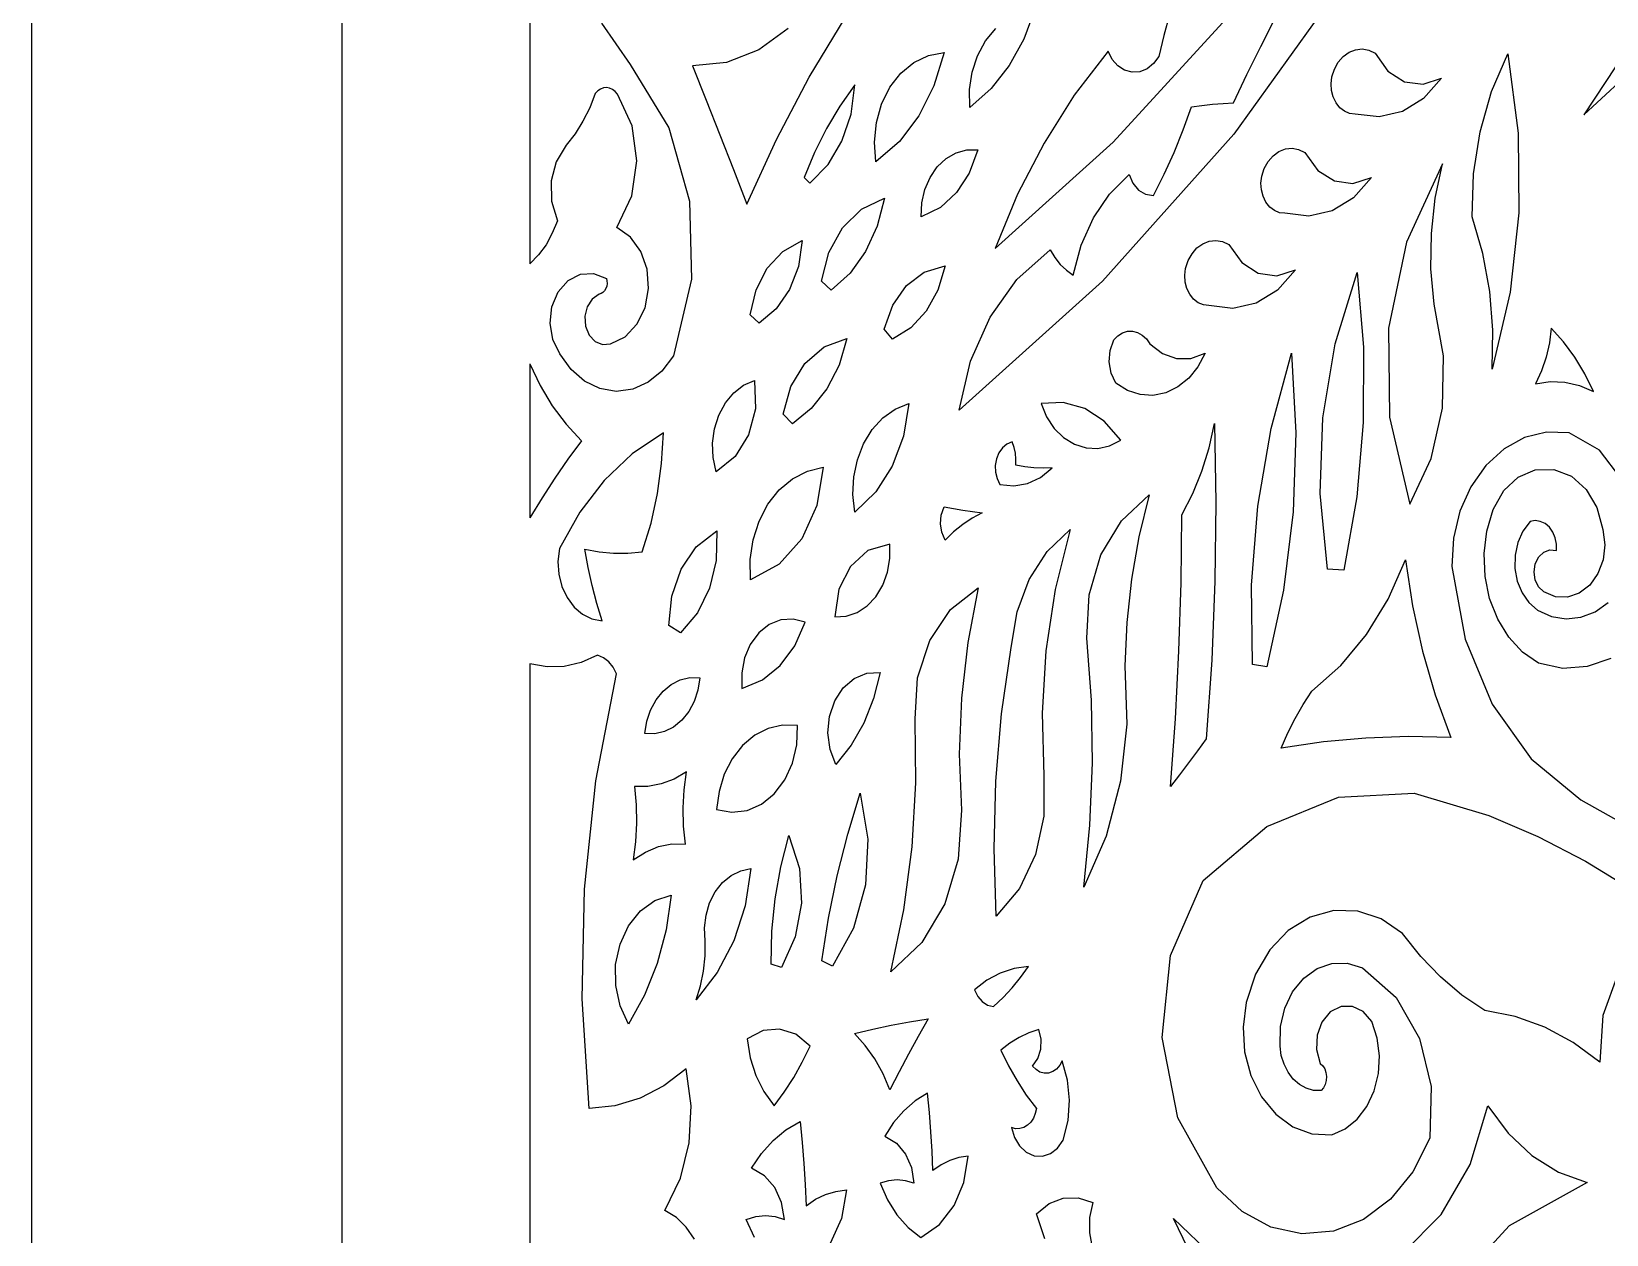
# Model space of a CAD drawing. Extents: x -250 to 250, y -180 to 180.
# Drawn here: x -250 to -188.8, y -0.1 to 46.7 of the extents above; entities that cross this region are included whole.
import ezdxf

# ---------------------------------------------------------------- set-up
doc = ezdxf.new("R2010")
doc.units = 0
doc.layers.get('0').update_dxf_attribs({"linetype": 'CONTINUOUS'})

msp = doc.modelspace()

# ---------------------------------------------------------------- linework, layer by layer
for p, q in [((-250.003, 180), (-250.003, -180)), ((-237.925, -159.246), (-237.925, 151.754)), ((-230.622, 52.321), (-230.622, 37.651)), ((-198.674, 49.058), (-203.258, 42.691)), ((-219.758, 44.906), (-218.365, 47.222)), ((-210.993, 47.546), (-211.416, 46.395)), ((-205.757, 47.34), (-205.979, 46.535)), ((-202.205, 46.103), (-201.654, 47.179)), ((-227.837, 47.009), (-226.725, 45.408)), ((-220.585, 46.801), (-221.723, 45.973)), ((-212.906, 46.32), (-212.511, 46.807)), ((-207.949, 42.383), (-203.697, 47.02)), ((-187.578, 46.574), (-189.641, 43.45)), ((-221.723, 45.973), (-222.978, 45.483)), ((-213.215, 45.743), (-212.906, 46.32)), ((-211.416, 46.395), (-211.987, 45.361)), ((-205.979, 46.535), (-206.173, 45.717)), ((-202.741, 45.015), (-202.205, 46.103)), ((-198.773, 45.881), (-198.522, 45.98)), ((-198.522, 45.98), (-198.263, 46.007)), ((-198.263, 46.007), (-198.005, 45.963)), ((-198.005, 45.963), (-197.758, 45.849)), ((-189.641, 43.45), (-186.431, 46.418)), ((-226.725, 45.408), (-225.217, 42.946)), ((-222.978, 45.483), (-224.305, 45.356)), ((-224.305, 45.356), (-223.766, 44.017)), ((-216.201, 45.068), (-215.694, 45.486)), ((-215.694, 45.486), (-215.127, 45.758)), ((-215.127, 45.758), (-214.521, 45.872)), ((-214.521, 45.872), (-214.911, 44.57)), ((-213.423, 45.106), (-213.215, 45.743)), ((-211.987, 45.361), (-212.692, 44.467)), ((-208.142, 45.923), (-209.456, 44.21)), ((-207.98, 45.605), (-208.142, 45.923)), ((-207.761, 45.355), (-207.98, 45.605)), ((-207.498, 45.185), (-207.761, 45.355)), ((-206.375, 45.437), (-206.623, 45.236)), ((-206.173, 45.717), (-206.375, 45.437)), ((-199.341, 45.227), (-199.192, 45.495)), ((-199.192, 45.495), (-199, 45.716)), ((-199, 45.716), (-198.773, 45.881)), ((-197.758, 45.849), (-197.26, 45.15)), ((-193.229, 44.35), (-192.594, 45.82)), ((-192.594, 45.82), (-192.201, 42.736)), ((-221.035, 42.488), (-219.758, 44.906)), ((-216.628, 44.517), (-216.201, 45.068)), ((-213.525, 44.429), (-213.423, 45.106)), ((-207.205, 45.104), (-207.498, 45.185)), ((-206.905, 45.122), (-207.205, 45.104)), ((-206.623, 45.236), (-206.905, 45.122)), ((-203.26, 43.914), (-202.741, 45.015)), ((-199.472, 44.657), (-199.44, 44.922)), ((-199.44, 44.922), (-199.341, 45.227)), ((-197.26, 45.15), (-196.616, 44.736)), ((-196.616, 44.736), (-195.896, 44.633)), ((-195.896, 44.633), (-195.174, 44.869)), ((-195.174, 44.869), (-195.871, 44.081)), ((-228.079, 44.274), (-228.298, 43.719)), ((-227.987, 44.376), (-228.079, 44.274)), ((-227.881, 44.45), (-227.987, 44.376)), ((-227.765, 44.494), (-227.881, 44.45)), ((-227.643, 44.507), (-227.765, 44.494)), ((-227.522, 44.487), (-227.643, 44.507)), ((-227.408, 44.436), (-227.522, 44.487)), ((-227.305, 44.356), (-227.408, 44.436)), ((-227.217, 44.249), (-227.305, 44.356)), ((-226.648, 43.017), (-227.217, 44.249)), ((-217.988, 44.609), (-218.567, 43.787)), ((-218.134, 43.468), (-217.988, 44.609)), ((-216.951, 43.862), (-216.628, 44.517)), ((-214.911, 44.57), (-215.496, 43.405)), ((-213.516, 43.734), (-213.525, 44.429)), ((-212.692, 44.467), (-213.516, 43.734)), ((-209.456, 44.21), (-210.631, 42.351)), ((-199.455, 44.393), (-199.472, 44.657)), ((-199.39, 44.142), (-199.455, 44.393)), ((-199.279, 43.914), (-199.39, 44.142)), ((-193.678, 42.785), (-193.229, 44.35)), ((-228.298, 43.719), (-228.56, 43.196)), ((-223.766, 44.017), (-223.234, 42.673)), ((-218.567, 43.787), (-219.091, 42.911)), ((-217.152, 43.143), (-216.951, 43.862)), ((-205.216, 42.861), (-204.901, 43.76)), ((-204.901, 43.76), (-204.492, 43.812)), ((-204.492, 43.812), (-204.082, 43.855)), ((-204.082, 43.855), (-203.671, 43.889)), ((-203.671, 43.889), (-203.26, 43.914)), ((-199.128, 43.724), (-199.279, 43.914)), ((-198.949, 43.585), (-199.128, 43.724)), ((-198.75, 43.502), (-198.949, 43.585)), ((-198.538, 43.479), (-198.75, 43.502)), ((-196.698, 43.572), (-197.604, 43.364)), ((-195.871, 44.081), (-196.698, 43.572)), ((-228.56, 43.196), (-228.864, 42.71)), ((-226.462, 41.655), (-226.648, 43.017)), ((-225.217, 42.946), (-224.412, 40.085)), ((-219.091, 42.911), (-219.557, 41.985)), ((-218.489, 42.424), (-218.134, 43.468)), ((-217.226, 42.388), (-217.152, 43.143)), ((-215.496, 43.405), (-216.255, 42.41)), ((-197.604, 43.364), (-198.538, 43.479)), ((-229.207, 42.265), (-229.605, 41.625)), ((-228.864, 42.71), (-229.207, 42.265)), ((-223.234, 42.673), (-222.709, 41.325)), ((-222.192, 39.972), (-221.035, 42.488)), ((-219.03, 41.518), (-218.489, 42.424)), ((-217.167, 41.621), (-217.226, 42.388)), ((-216.255, 42.41), (-217.167, 41.621)), ((-212.531, 38.246), (-207.949, 42.383)), ((-210.631, 42.351), (-211.659, 40.358)), ((-203.258, 42.691), (-208.356, 36.975)), ((-205.568, 41.985), (-205.216, 42.861)), ((-193.933, 41.153), (-193.678, 42.785)), ((-192.201, 42.736), (-192.174, 39.631)), ((-226.659, 40.294), (-226.462, 41.655)), ((-219.557, 41.985), (-219.962, 41.014)), ((-214.785, 41.421), (-214.441, 41.747)), ((-214.441, 41.747), (-214.055, 41.97)), ((-214.055, 41.97), (-213.639, 42.085)), ((-213.639, 42.085), (-213.208, 42.084)), ((-213.208, 42.084), (-213.538, 41.179)), ((-205.955, 41.133), (-205.568, 41.985)), ((-201.919, 41.633), (-201.727, 41.854)), ((-201.727, 41.854), (-201.5, 42.019)), ((-201.5, 42.019), (-201.249, 42.118)), ((-201.249, 42.118), (-200.989, 42.145)), ((-200.989, 42.145), (-200.732, 42.101)), ((-200.732, 42.101), (-200.485, 41.986)), ((-200.485, 41.986), (-199.987, 41.288)), ((-229.605, 41.625), (-229.802, 40.875)), ((-222.709, 41.325), (-222.192, 39.972)), ((-219.734, 40.794), (-219.03, 41.518)), ((-215.064, 41.01), (-214.785, 41.421)), ((-213.538, 41.179), (-214.033, 40.421)), ((-208.086, 40.367), (-207.322, 41.132)), ((-207.322, 41.132), (-207.179, 40.785)), ((-206.378, 40.307), (-205.955, 41.133)), ((-202.199, 40.795), (-202.167, 41.059)), ((-202.167, 41.059), (-202.067, 41.365)), ((-202.067, 41.365), (-201.919, 41.633)), ((-199.987, 41.288), (-199.342, 40.874)), ((-195.138, 41.543), (-196.543, 38.495)), ((-195.422, 40.205), (-195.138, 41.543)), ((-193.989, 39.482), (-193.933, 41.153)), ((-229.802, 40.875), (-229.788, 40.086)), ((-219.962, 41.014), (-219.734, 40.794)), ((-215.379, 40.023), (-215.264, 40.537)), ((-215.264, 40.537), (-215.064, 41.01)), ((-214.033, 40.421), (-214.664, 39.845)), ((-207.179, 40.785), (-206.96, 40.52)), ((-206.96, 40.52), (-206.687, 40.355)), ((-202.182, 40.531), (-202.199, 40.795)), ((-202.117, 40.28), (-202.182, 40.531)), ((-199.342, 40.874), (-198.623, 40.771)), ((-198.623, 40.771), (-197.901, 41.008)), ((-197.901, 41.008), (-198.598, 40.219)), ((-229.788, 40.086), (-229.556, 39.328)), ((-227.238, 39.07), (-226.659, 40.294)), ((-224.412, 40.085), (-224.343, 37.052)), ((-217.733, 39.777), (-216.839, 40.204)), ((-216.839, 40.204), (-217.121, 39.112)), ((-215.403, 39.483), (-215.379, 40.023)), ((-214.664, 39.845), (-215.403, 39.483)), ((-211.659, 40.358), (-212.531, 38.246)), ((-208.713, 39.44), (-208.086, 40.367)), ((-206.687, 40.355), (-206.378, 40.307)), ((-202.006, 40.052), (-202.117, 40.28)), ((-201.855, 39.862), (-202.006, 40.052)), ((-201.676, 39.723), (-201.855, 39.862)), ((-198.598, 40.219), (-199.425, 39.71)), ((-195.572, 38.838), (-195.422, 40.205)), ((-229.556, 39.328), (-229.751, 38.842)), ((-218.465, 39.054), (-217.733, 39.777)), ((-209.189, 38.381), (-208.713, 39.44)), ((-201.477, 39.64), (-201.676, 39.723)), ((-201.265, 39.616), (-201.477, 39.64)), ((-200.331, 39.502), (-201.265, 39.616)), ((-199.425, 39.71), (-200.331, 39.502)), ((-193.57, 38.057), (-193.989, 39.482)), ((-192.174, 39.631), (-192.511, 36.554)), ((-229.751, 38.842), (-229.997, 38.397)), ((-226.706, 38.692), (-227.238, 39.07)), ((-226.306, 38.136), (-226.706, 38.692)), ((-218.995, 38.098), (-218.465, 39.054)), ((-217.121, 39.112), (-217.573, 38.132)), ((-195.587, 37.459), (-195.572, 38.838)), ((-230.288, 37.998), (-230.622, 37.651)), ((-229.997, 38.397), (-230.288, 37.998)), ((-226.064, 37.451), (-226.306, 38.136)), ((-221.396, 37.484), (-220.788, 38.137)), ((-220.788, 38.137), (-220.039, 38.555)), ((-220.039, 38.555), (-220.18, 37.551)), ((-219.281, 36.972), (-218.995, 38.098)), ((-217.573, 38.132), (-218.176, 37.293)), ((-211.688, 37.045), (-210.398, 38.194)), ((-210.398, 38.194), (-210.213, 37.894)), ((-209.496, 37.216), (-209.189, 38.381)), ((-205.027, 37.779), (-204.878, 38.046)), ((-204.878, 38.046), (-204.687, 38.268)), ((-204.687, 38.268), (-204.459, 38.433)), ((-204.459, 38.433), (-204.208, 38.532)), ((-204.208, 38.532), (-203.949, 38.559)), ((-203.949, 38.559), (-203.692, 38.515)), ((-203.692, 38.515), (-203.445, 38.401)), ((-203.445, 38.401), (-202.947, 37.702)), ((-196.543, 38.495), (-197.235, 35.144)), ((-193.299, 36.582), (-193.57, 38.057)), ((-226.007, 36.687), (-226.064, 37.451)), ((-221.83, 36.646), (-221.396, 37.484)), ((-220.18, 37.551), (-220.524, 36.652)), ((-215.289, 37.333), (-214.48, 37.576)), ((-214.48, 37.576), (-214.76, 36.625)), ((-210.213, 37.894), (-209.999, 37.629)), ((-209.999, 37.629), (-209.759, 37.402)), ((-209.759, 37.402), (-209.496, 37.216)), ((-205.159, 37.208), (-205.126, 37.473)), ((-205.126, 37.473), (-205.027, 37.779)), ((-202.947, 37.702), (-202.302, 37.288)), ((-201.583, 37.185), (-200.86, 37.422)), ((-200.86, 37.422), (-201.557, 36.633)), ((-195.466, 36.082), (-195.587, 37.459)), ((-229.524, 36.562), (-229.135, 37.006)), ((-229.135, 37.006), (-228.662, 37.251)), ((-228.662, 37.251), (-228.151, 37.282)), ((-228.151, 37.282), (-227.648, 37.087)), ((-227.637, 36.784), (-227.67, 36.688)), ((-227.648, 37.087), (-227.626, 36.987)), ((-227.622, 36.884), (-227.637, 36.784)), ((-227.626, 36.987), (-227.622, 36.884)), ((-224.343, 37.052), (-225.043, 34.072)), ((-218.91, 36.626), (-219.281, 36.972)), ((-218.176, 37.293), (-218.91, 36.626)), ((-216.513, 36.048), (-215.981, 36.806)), ((-215.981, 36.806), (-215.289, 37.333)), ((-208.356, 36.975), (-213.926, 31.96)), ((-212.728, 35.583), (-211.688, 37.045)), ((-205.142, 36.945), (-205.159, 37.208)), ((-205.077, 36.694), (-205.142, 36.945)), ((-202.302, 37.288), (-201.583, 37.185)), ((-199.314, 34.546), (-198.46, 37.319)), ((-198.46, 37.319), (-198.213, 34.406)), ((-229.768, 35.976), (-229.524, 36.562)), ((-228.208, 36.277), (-228.397, 35.981)), ((-227.935, 36.468), (-228.208, 36.277)), ((-227.855, 36.493), (-227.935, 36.468)), ((-227.782, 36.539), (-227.855, 36.493)), ((-227.72, 36.605), (-227.782, 36.539)), ((-227.67, 36.688), (-227.72, 36.605)), ((-226.146, 35.94), (-226.007, 36.687)), ((-222.061, 35.674), (-221.83, 36.646)), ((-220.524, 36.652), (-221.042, 35.902)), ((-214.76, 36.625), (-215.213, 35.809)), ((-204.966, 36.466), (-205.077, 36.694)), ((-204.815, 36.276), (-204.966, 36.466)), ((-204.636, 36.137), (-204.815, 36.276)), ((-204.436, 36.054), (-204.636, 36.137)), ((-201.557, 36.633), (-202.384, 36.124)), ((-193.178, 35.076), (-193.299, 36.582)), ((-192.511, 36.554), (-193.21, 33.557)), ((-229.836, 35.34), (-229.768, 35.976)), ((-228.397, 35.981), (-228.485, 35.618)), ((-228.485, 35.618), (-228.457, 35.227)), ((-226.46, 35.302), (-226.146, 35.94)), ((-221.709, 35.346), (-222.061, 35.674)), ((-221.042, 35.902), (-221.709, 35.346)), ((-216.844, 35.109), (-216.513, 36.048)), ((-215.213, 35.809), (-215.811, 35.163)), ((-213.486, 33.868), (-212.728, 35.583)), ((-204.224, 36.03), (-204.436, 36.054)), ((-203.29, 35.916), (-204.224, 36.03)), ((-202.384, 36.124), (-203.29, 35.916)), ((-195.101, 34.071), (-195.466, 36.082)), ((-229.731, 34.711), (-229.836, 35.34)), ((-228.457, 35.227), (-228.313, 34.879)), ((-226.916, 34.819), (-226.46, 35.302)), ((-216.527, 34.721), (-216.844, 35.109)), ((-215.811, 35.163), (-216.527, 34.721)), ((-207.762, 34.853), (-207.584, 34.967)), ((-207.584, 34.967), (-207.391, 35.028)), ((-207.391, 35.028), (-207.189, 35.035)), ((-207.189, 35.035), (-206.992, 34.984)), ((-206.992, 34.984), (-206.81, 34.881)), ((-197.235, 35.144), (-197.197, 31.683)), ((-193.21, 33.557), (-193.178, 35.076)), ((-190.912, 35.154), (-190.977, 34.578)), ((-190.433, 34.613), (-190.912, 35.154)), ((-229.453, 34.15), (-229.731, 34.711)), ((-228.313, 34.879), (-228.082, 34.634)), ((-228.082, 34.634), (-227.796, 34.512)), ((-227.796, 34.512), (-227.484, 34.536)), ((-227.484, 34.536), (-226.916, 34.819)), ((-219.928, 33.776), (-219.187, 34.418)), ((-219.187, 34.418), (-218.295, 34.742)), ((-218.295, 34.742), (-218.603, 33.71)), ((-208.065, 34.277), (-207.916, 34.691)), ((-207.916, 34.691), (-207.762, 34.853)), ((-206.81, 34.881), (-206.651, 34.73)), ((-206.651, 34.73), (-206.521, 34.536)), ((-206.521, 34.536), (-206.03, 34.159)), ((-199.792, 31.66), (-199.314, 34.546)), ((-198.213, 34.406), (-198.218, 31.488)), ((-190.977, 34.578), (-191.103, 34.02)), ((-189.998, 34.017), (-190.433, 34.613)), ((-230.622, 33.768), (-230.223, 32.917)), ((-230.622, 33.768), (-230.622, 27.773)), ((-229.023, 33.545), (-229.453, 34.15)), ((-225.043, 34.072), (-225.487, 33.483)), ((-220.473, 32.882), (-219.928, 33.776)), ((-218.603, 33.71), (-219.073, 32.796)), ((-213.926, 31.96), (-213.486, 33.868)), ((-208.099, 33.836), (-208.065, 34.277)), ((-208.022, 33.404), (-208.099, 33.836)), ((-206.03, 34.159), (-205.485, 33.97)), ((-205.485, 33.97), (-204.92, 33.974)), ((-204.92, 33.974), (-204.368, 34.175)), ((-204.368, 34.175), (-204.647, 33.646)), ((-201.8, 31.242), (-201.004, 34.175)), ((-201.004, 34.175), (-200.836, 31.086)), ((-195.144, 32.04), (-195.101, 34.071)), ((-191.103, 34.02), (-191.287, 33.488)), ((-189.61, 33.372), (-189.998, 34.017)), ((-228.499, 33.089), (-229.023, 33.545)), ((-227.904, 32.8), (-228.499, 33.089)), ((-225.487, 33.483), (-226.021, 33.046)), ((-222.314, 32.93), (-221.885, 33.12)), ((-221.885, 33.12), (-221.856, 32.019)), ((-207.834, 33.016), (-208.022, 33.404)), ((-205.004, 33.204), (-205.425, 32.864)), ((-204.647, 33.646), (-205.004, 33.204)), ((-191.287, 33.488), (-191.528, 32.99)), ((-189.271, 32.682), (-189.61, 33.372)), ((-230.223, 32.917), (-229.751, 32.13)), ((-227.264, 32.693), (-227.904, 32.8)), ((-226.621, 32.778), (-227.264, 32.693)), ((-226.021, 33.046), (-226.621, 32.778)), ((-223.022, 32.243), (-222.697, 32.634)), ((-222.697, 32.634), (-222.314, 32.93)), ((-220.774, 31.802), (-220.473, 32.882)), ((-219.073, 32.796), (-219.683, 32.029)), ((-207.382, 32.731), (-207.834, 33.016)), ((-206.898, 32.571), (-207.382, 32.731)), ((-206.398, 32.538), (-206.898, 32.571)), ((-205.898, 32.637), (-206.398, 32.538)), ((-205.425, 32.864), (-205.898, 32.637)), ((-191.528, 32.99), (-190.955, 33.07)), ((-190.955, 33.07), (-190.381, 33.044)), ((-190.381, 33.044), (-189.817, 32.914)), ((-189.817, 32.914), (-189.271, 32.682)), ((-229.751, 32.13), (-229.213, 31.413)), ((-223.277, 31.769), (-223.022, 32.243)), ((-221.856, 32.019), (-222.12, 31.001)), ((-219.683, 32.029), (-220.413, 31.435)), ((-216.896, 31.658), (-216.42, 31.999)), ((-216.42, 31.999), (-215.895, 32.218)), ((-215.895, 32.218), (-216.102, 30.946)), ((-209.882, 32.256), (-210.747, 32.218)), ((-210.747, 32.218), (-210.53, 31.698)), ((-209.05, 32.02), (-209.882, 32.256)), ((-208.293, 31.529), (-209.05, 32.02)), ((-195.584, 30.085), (-195.144, 32.04)), ((-229.213, 31.413), (-228.612, 30.775)), ((-223.52, 30.681), (-223.445, 31.239)), ((-223.445, 31.239), (-223.277, 31.769)), ((-220.413, 31.435), (-220.774, 31.802)), ((-217.309, 31.206), (-216.896, 31.658)), ((-210.53, 31.698), (-210.235, 31.252)), ((-210.235, 31.252), (-209.872, 30.893)), ((-207.65, 30.8), (-208.293, 31.529)), ((-204.211, 30.5), (-203.998, 31.445)), ((-203.998, 31.445), (-203.948, 28.375)), ((-202.32, 28.226), (-201.8, 31.242)), ((-199.891, 28.719), (-199.792, 31.66)), ((-198.218, 31.488), (-198.473, 28.589)), ((-197.197, 31.683), (-196.41, 28.302)), ((-228.612, 30.775), (-229.143, 30.055)), ((-225.433, 31.084), (-226.646, 30.267)), ((-225.501, 29.891), (-225.433, 31.084)), ((-223.499, 30.117), (-223.52, 30.681)), ((-222.12, 31.001), (-222.641, 30.154)), ((-217.89, 30.032), (-217.646, 30.655)), ((-217.646, 30.655), (-217.309, 31.206)), ((-216.102, 30.946), (-216.534, 29.787)), ((-212.075, 30.64), (-212.248, 30.496)), ((-211.875, 30.724), (-212.075, 30.64)), ((-211.797, 30.511), (-211.875, 30.724)), ((-209.872, 30.893), (-209.452, 30.635)), ((-209.452, 30.635), (-208.999, 30.493)), ((-208.082, 30.578), (-207.65, 30.8)), ((-200.836, 31.086), (-200.943, 28.004)), ((-191.948, 30.899), (-192.745, 30.463)), ((-191.094, 31.11), (-191.948, 30.899)), ((-190.215, 31.084), (-191.094, 31.11)), ((-189.038, 30.407), (-190.215, 31.084)), ((-229.143, 30.055), (-229.655, 29.314)), ((-226.646, 30.267), (-227.736, 29.229)), ((-223.382, 29.564), (-223.499, 30.117)), ((-222.641, 30.154), (-223.382, 29.564)), ((-218.03, 29.367), (-217.89, 30.032)), ((-212.483, 30.067), (-212.528, 29.809)), ((-212.387, 30.303), (-212.483, 30.067)), ((-212.248, 30.496), (-212.387, 30.303)), ((-211.747, 30.287), (-211.797, 30.511)), ((-211.725, 30.056), (-211.747, 30.287)), ((-211.731, 29.822), (-211.725, 30.056)), ((-208.999, 30.493), (-208.537, 30.475)), ((-208.537, 30.475), (-208.082, 30.578)), ((-204.495, 29.589), (-204.211, 30.5)), ((-196.41, 28.302), (-195.584, 30.085)), ((-192.745, 30.463), (-193.457, 29.813)), ((-188.171, 29.269), (-189.038, 30.407)), ((-225.662, 28.715), (-225.501, 29.891)), ((-220.409, 29.297), (-219.834, 29.594)), ((-219.834, 29.594), (-219.218, 29.745)), ((-219.218, 29.745), (-219.46, 28.251)), ((-216.534, 29.787), (-217.171, 28.787)), ((-212.528, 29.809), (-212.519, 29.549)), ((-212.519, 29.549), (-212.458, 29.3)), ((-211.38, 29.755), (-211.731, 29.822)), ((-211.026, 29.715), (-211.38, 29.755)), ((-210.671, 29.703), (-211.026, 29.715)), ((-210.77, 29.341), (-210.316, 29.719)), ((-210.316, 29.719), (-210.671, 29.703)), ((-204.849, 28.716), (-204.495, 29.589)), ((-193.457, 29.813), (-194.038, 28.985)), ((-192.193, 29.359), (-191.529, 29.646)), ((-191.529, 29.646), (-190.811, 29.659)), ((-190.811, 29.659), (-190.126, 29.391)), ((-229.655, 29.314), (-230.148, 28.553)), ((-227.736, 29.229), (-228.685, 27.992)), ((-221.368, 28.304), (-220.925, 28.863)), ((-220.925, 28.863), (-220.409, 29.297)), ((-218.063, 28.68), (-218.03, 29.367)), ((-217.171, 28.787), (-217.988, 27.992)), ((-212.458, 29.3), (-212.347, 29.075)), ((-212.347, 29.075), (-211.805, 29.013)), ((-211.805, 29.013), (-211.273, 29.104)), ((-211.273, 29.104), (-210.77, 29.341)), ((-194.038, 28.985), (-194.459, 28.029)), ((-193.168, 28.096), (-192.755, 28.833)), ((-192.755, 28.833), (-192.193, 29.359)), ((-190.126, 29.391), (-189.554, 28.881)), ((-189.554, 28.881), (-189.134, 28.177)), ((-230.148, 28.553), (-230.622, 27.773)), ((-225.913, 27.564), (-225.662, 28.715)), ((-221.713, 27.645), (-221.368, 28.304)), ((-219.46, 28.251), (-220.052, 26.962)), ((-217.988, 27.992), (-218.063, 28.68)), ((-214.628, 27.882), (-214.521, 28.198)), ((-214.521, 28.198), (-214.152, 28.137)), ((-207.626, 27.661), (-206.542, 28.663)), ((-206.542, 28.663), (-206.94, 27.041)), ((-205.27, 27.89), (-204.849, 28.716)), ((-203.948, 28.375), (-203.986, 25.306)), ((-202.563, 25.157), (-202.32, 28.226)), ((-199.608, 25.783), (-199.891, 28.719)), ((-198.473, 28.589), (-198.977, 25.736)), ((-189.134, 28.177), (-188.902, 27.323)), ((-228.685, 27.992), (-229.474, 26.576)), ((-226.254, 26.447), (-225.913, 27.564)), ((-221.945, 26.921), (-221.713, 27.645)), ((-214.656, 27.547), (-214.628, 27.882)), ((-214.152, 28.137), (-213.783, 28.078)), ((-213.427, 27.756), (-213.795, 27.509)), ((-213.783, 28.078), (-213.414, 28.021)), ((-213.044, 27.967), (-213.427, 27.756)), ((-213.414, 28.021), (-213.044, 27.967)), ((-208.418, 26.337), (-207.626, 27.661)), ((-205.3, 25.244), (-205.27, 27.89)), ((-200.943, 28.004), (-201.323, 24.958)), ((-194.459, 28.029), (-194.706, 26.982)), ((-193.414, 27.257), (-193.168, 28.096)), ((-191.733, 27.632), (-192.012, 27.256)), ((-191.532, 27.665), (-191.733, 27.632)), ((-191.335, 27.637), (-191.532, 27.665)), ((-191.148, 27.55), (-191.335, 27.637)), ((-224.152, 26.644), (-223.361, 27.271)), ((-223.361, 27.271), (-223.379, 26.117)), ((-220.052, 26.962), (-220.935, 25.97)), ((-214.607, 27.215), (-214.656, 27.547)), ((-214.48, 26.91), (-214.607, 27.215)), ((-214.147, 27.227), (-214.48, 26.91)), ((-213.795, 27.509), (-214.147, 27.227)), ((-210.508, 26.46), (-209.619, 27.323)), ((-209.619, 27.323), (-210.194, 24.992)), ((-206.94, 27.041), (-207.23, 25.388)), ((-194.706, 26.982), (-194.769, 25.88)), ((-193.52, 26.382), (-193.414, 27.257)), ((-192.012, 27.256), (-192.208, 26.813)), ((-190.981, 27.407), (-191.148, 27.55)), ((-190.847, 27.217), (-190.981, 27.407)), ((-190.754, 26.995), (-190.847, 27.217)), ((-190.707, 26.752), (-190.754, 26.995)), ((-188.902, 27.323), (-188.83, 26.727)), ((-229.474, 26.576), (-229.531, 26.077)), ((-228.489, 26.55), (-227.933, 26.454)), ((-228.358, 25.841), (-228.489, 26.55)), ((-227.933, 26.454), (-227.374, 26.405)), ((-227.374, 26.405), (-226.814, 26.402)), ((-226.814, 26.402), (-226.254, 26.447)), ((-224.744, 25.776), (-224.152, 26.644)), ((-222.058, 26.153), (-221.945, 26.921)), ((-217.479, 26.503), (-218.162, 25.887)), ((-216.633, 26.756), (-217.479, 26.503)), ((-216.628, 26.197), (-216.633, 26.756)), ((-211.204, 25.375), (-210.508, 26.46)), ((-208.877, 24.785), (-208.418, 26.337)), ((-193.484, 25.498), (-193.52, 26.382)), ((-192.208, 26.813), (-192.313, 26.324)), ((-191.396, 26.253), (-191.199, 26.44)), ((-191.199, 26.44), (-190.961, 26.526)), ((-190.961, 26.526), (-190.707, 26.498)), ((-190.707, 26.498), (-190.707, 26.752)), ((-188.83, 26.727), (-188.896, 26.142)), ((-229.531, 26.077), (-229.499, 25.581)), ((-228.201, 25.14), (-228.358, 25.841)), ((-225.109, 24.733), (-224.744, 25.776)), ((-223.379, 26.117), (-223.635, 25.033)), ((-222.049, 25.365), (-222.058, 26.153)), ((-220.935, 25.97), (-222.049, 25.365)), ((-218.162, 25.887), (-218.613, 24.997)), ((-216.719, 25.657), (-216.628, 26.197)), ((-198.977, 25.736), (-199.608, 25.783)), ((-197.245, 24.61), (-196.573, 26.138)), ((-196.573, 26.138), (-196.304, 24.347)), ((-194.769, 25.88), (-194.259, 23.054)), ((-192.313, 26.324), (-192.321, 25.81)), ((-192.321, 25.81), (-192.229, 25.309)), ((-191.577, 25.666), (-191.531, 25.981)), ((-191.531, 25.981), (-191.396, 26.253)), ((-188.896, 26.142), (-189.093, 25.606)), ((-229.499, 25.581), (-229.38, 25.107)), ((-228.019, 24.448), (-228.201, 25.14)), ((-217.169, 24.708), (-216.901, 25.154)), ((-216.901, 25.154), (-216.719, 25.657)), ((-211.681, 24.117), (-211.204, 25.375)), ((-207.23, 25.388), (-207.412, 23.71)), ((-205.385, 22.601), (-205.3, 25.244)), ((-203.986, 25.306), (-204.112, 22.241)), ((-202.524, 22.066), (-202.563, 25.157)), ((-193.305, 24.633), (-193.484, 25.498)), ((-192.229, 25.309), (-192.045, 24.858)), ((-191.531, 25.361), (-191.577, 25.666)), ((-191.402, 25.096), (-191.531, 25.361)), ((-189.411, 25.155), (-189.82, 24.84)), ((-189.093, 25.606), (-189.411, 25.155)), ((-229.38, 25.107), (-229.179, 24.672)), ((-229.179, 24.672), (-228.905, 24.304)), ((-225.218, 23.586), (-225.109, 24.733)), ((-223.635, 25.033), (-224.106, 24.076)), ((-218.613, 24.997), (-218.767, 23.922)), ((-217.508, 24.347), (-217.169, 24.708)), ((-214.273, 24.208), (-213.188, 25.056)), ((-213.188, 25.056), (-213.599, 22.929)), ((-210.194, 24.992), (-210.559, 22.603)), ((-208.962, 23.098), (-208.877, 24.785)), ((-201.323, 24.958), (-201.973, 21.978)), ((-198.088, 23.236), (-197.245, 24.61)), ((-192.992, 23.831), (-193.305, 24.633)), ((-192.045, 24.858), (-191.781, 24.475)), ((-191.2, 24.901), (-191.402, 25.096)), ((-190.745, 24.708), (-191.2, 24.901)), ((-190.275, 24.69), (-190.745, 24.708)), ((-189.82, 24.84), (-190.275, 24.69)), ((-228.905, 24.304), (-228.577, 24.025)), ((-228.577, 24.025), (-228.209, 23.843)), ((-227.812, 23.767), (-228.019, 24.448)), ((-224.106, 24.076), (-224.77, 23.298)), ((-218.767, 23.922), (-218.322, 23.947)), ((-218.322, 23.947), (-217.898, 24.091)), ((-217.898, 24.091), (-217.508, 24.347)), ((-215.078, 23.007), (-214.273, 24.208)), ((-211.916, 22.737), (-211.681, 24.117)), ((-196.304, 24.347), (-195.919, 22.594)), ((-191.781, 24.475), (-191.445, 24.18)), ((-191.445, 24.18), (-190.897, 23.94)), ((-190.897, 23.94), (-190.328, 23.85)), ((-190.328, 23.85), (-189.756, 23.911)), ((-189.756, 23.911), (-189.2, 24.123)), ((-189.2, 24.123), (-188.693, 24.477)), ((-228.209, 23.843), (-227.812, 23.767)), ((-224.77, 23.298), (-225.218, 23.586)), ((-221.725, 23.3), (-222.053, 22.854)), ((-221.317, 23.625), (-221.725, 23.3)), ((-220.864, 23.806), (-221.317, 23.625)), ((-220.389, 23.838), (-220.864, 23.806)), ((-219.915, 23.716), (-220.389, 23.838)), ((-220.321, 22.793), (-219.915, 23.716)), ((-207.412, 23.71), (-207.486, 22.016)), ((-192.56, 23.131), (-192.992, 23.831)), ((-222.053, 22.854), (-222.276, 22.327)), ((-220.886, 22.035), (-220.321, 22.793)), ((-215.553, 21.556), (-215.078, 23.007)), ((-213.599, 22.929), (-213.846, 20.767)), ((-212.284, 20.147), (-211.916, 22.737)), ((-208.785, 20.677), (-208.962, 23.098)), ((-199.087, 22.037), (-198.088, 23.236)), ((-194.259, 23.054), (-193.212, 20.522)), ((-192.026, 22.554), (-192.56, 23.131)), ((-229.957, 21.979), (-230.622, 22.099)), ((-230.622, 22.099), (-230.622, -2.765)), ((-228.631, 22.145), (-229.288, 21.995)), ((-227.997, 22.428), (-228.631, 22.145)), ((-227.766, 22.334), (-227.997, 22.428)), ((-227.56, 22.177), (-227.766, 22.334)), ((-227.389, 21.965), (-227.56, 22.177)), ((-222.276, 22.327), (-222.387, 21.747)), ((-210.559, 22.603), (-210.709, 20.178)), ((-205.526, 19.962), (-205.385, 22.601)), ((-204.112, 22.241), (-204.327, 19.182)), ((-201.973, 21.978), (-202.524, 22.066)), ((-195.919, 22.594), (-195.42, 20.886)), ((-191.405, 22.119), (-192.026, 22.554)), ((-190.458, 21.92), (-191.405, 22.119)), ((-188.598, 22.31), (-189.511, 21.986)), ((-229.288, 21.995), (-229.957, 21.979)), ((-228.057, 17.552), (-227.259, 21.707)), ((-227.259, 21.707), (-227.389, 21.965)), ((-225.126, 21.295), (-224.774, 21.472)), ((-224.774, 21.472), (-224.401, 21.559)), ((-224.401, 21.559), (-224.018, 21.552)), ((-224.018, 21.552), (-224.09, 21.078)), ((-222.387, 21.747), (-222.377, 21.14)), ((-222.377, 21.14), (-221.581, 21.474)), ((-221.581, 21.474), (-220.886, 22.035)), ((-218.438, 21.164), (-218.014, 21.53)), ((-218.014, 21.53), (-217.527, 21.733)), ((-217.527, 21.733), (-217.003, 21.758)), ((-217.003, 21.758), (-217.259, 20.742)), ((-215.649, 19.955), (-215.553, 21.556)), ((-207.486, 22.016), (-207.412, 19.754)), ((-200.225, 21.037), (-199.087, 22.037)), ((-189.511, 21.986), (-190.458, 21.92)), ((-225.718, 20.694), (-225.446, 21.032)), ((-225.446, 21.032), (-225.126, 21.295)), ((-224.09, 21.078), (-224.234, 20.636)), ((-218.77, 20.655), (-218.438, 21.164)), ((-200.561, 20.516), (-200.225, 21.037)), ((-195.42, 20.886), (-194.81, 19.233)), ((-226.076, 19.86), (-225.93, 20.299)), ((-225.93, 20.299), (-225.718, 20.694)), ((-224.445, 20.24), (-224.718, 19.9)), ((-224.234, 20.636), (-224.445, 20.24)), ((-218.974, 20.049), (-218.77, 20.655)), ((-217.259, 20.742), (-217.637, 19.795)), ((-213.846, 20.767), (-213.928, 18.586)), ((-208.746, 18.249), (-208.785, 20.677)), ((-200.872, 19.973), (-200.561, 20.516)), ((-193.212, 20.522), (-191.692, 18.403)), ((-226.151, 19.388), (-226.076, 19.86)), ((-225.039, 19.637), (-225.393, 19.461)), ((-224.718, 19.9), (-225.039, 19.637)), ((-220.797, 19.715), (-221.355, 19.586)), ((-220.223, 19.698), (-220.797, 19.715)), ((-220.25, 18.946), (-220.223, 19.698)), ((-219.035, 19.408), (-218.974, 20.049)), ((-217.637, 19.795), (-218.129, 18.935)), ((-215.615, 17.462), (-215.649, 19.955)), ((-212.502, 17.533), (-212.284, 20.147)), ((-210.709, 20.178), (-210.645, 17.739)), ((-207.412, 19.754), (-207.661, 17.531)), ((-205.721, 17.328), (-205.526, 19.962)), ((-201.157, 19.407), (-200.872, 19.973)), ((-225.767, 19.376), (-226.151, 19.388)), ((-225.393, 19.461), (-225.767, 19.376)), ((-221.881, 19.318), (-222.358, 18.917)), ((-221.355, 19.586), (-221.881, 19.318)), ((-218.952, 18.771), (-219.035, 19.408)), ((-204.327, 19.182), (-204.669, 18.711)), ((-201.415, 18.822), (-201.157, 19.407)), ((-199.77, 19.058), (-201.415, 18.822)), ((-198.119, 19.205), (-199.77, 19.058)), ((-196.465, 19.264), (-198.119, 19.205)), ((-194.81, 19.233), (-196.465, 19.264)), ((-222.759, 18.403), (-223.066, 17.803)), ((-222.358, 18.917), (-222.759, 18.403)), ((-220.415, 18.234), (-220.25, 18.946)), ((-218.726, 18.177), (-218.952, 18.771)), ((-218.129, 18.935), (-218.726, 18.177)), ((-213.928, 18.586), (-213.844, 16.399)), ((-204.669, 18.711), (-205.016, 18.245)), ((-191.692, 18.403), (-189.764, 16.812)), ((-224.531, 17.894), (-225.01, 17.615)), ((-224.626, 17.197), (-224.531, 17.894)), ((-223.066, 17.803), (-223.269, 17.137)), ((-220.709, 17.59), (-220.415, 18.234)), ((-208.847, 15.824), (-208.746, 18.249)), ((-205.367, 17.784), (-205.721, 17.328)), ((-205.016, 18.245), (-205.367, 17.784)), ((-228.502, 13.327), (-228.057, 17.552)), ((-226.033, 17.33), (-226.561, 17.327)), ((-226.561, 17.327), (-226.492, 16.613)), ((-225.513, 17.426), (-226.033, 17.33)), ((-225.01, 17.615), (-225.513, 17.426)), ((-224.664, 16.492), (-224.626, 17.197)), ((-221.12, 17.044), (-220.709, 17.59)), ((-215.761, 14.98), (-215.615, 17.462)), ((-212.571, 14.907), (-212.502, 17.533)), ((-210.645, 17.739), (-210.639, 16.172)), ((-207.661, 17.531), (-208.222, 15.398)), ((-226.492, 16.613), (-226.475, 15.895)), ((-223.269, 17.137), (-223.362, 16.426)), ((-222.181, 16.393), (-221.623, 16.637)), ((-221.623, 16.637), (-221.12, 17.044)), ((-218.263, 15.478), (-217.782, 17.069)), ((-217.782, 17.069), (-217.483, 15.283)), ((-201.967, 15.764), (-199.176, 16.908)), ((-199.176, 16.908), (-196.242, 17.064)), ((-196.242, 17.064), (-193.333, 16.194)), ((-189.764, 16.812), (-186.47, 14.954)), ((-224.646, 15.787), (-224.664, 16.492)), ((-223.362, 16.426), (-222.769, 16.321)), ((-222.769, 16.321), (-222.181, 16.393)), ((-213.844, 16.399), (-213.967, 14.503)), ((-210.639, 16.172), (-210.962, 14.686)), ((-193.333, 16.194), (-191.433, 15.379)), ((-226.475, 15.895), (-226.512, 15.178)), ((-224.572, 15.086), (-224.646, 15.787)), ((-220.865, 14.204), (-220.551, 15.421)), ((-220.551, 15.421), (-220.146, 14.131)), ((-218.673, 13.857), (-218.263, 15.478)), ((-209.086, 13.412), (-208.847, 15.824)), ((-208.222, 15.398), (-209.086, 13.412)), ((-204.45, 13.669), (-201.967, 15.764)), ((-191.433, 15.379), (-189.579, 14.419)), ((-226.512, 15.178), (-226.602, 14.468)), ((-226.602, 14.468), (-226.13, 14.778)), ((-226.13, 14.778), (-225.628, 14.986)), ((-225.628, 14.986), (-225.105, 15.09)), ((-225.105, 15.09), (-224.572, 15.086)), ((-217.483, 15.283), (-217.575, 13.502)), ((-216.088, 12.526), (-215.761, 14.98)), ((-212.49, 12.278), (-212.571, 14.907)), ((-222.427, 14.048), (-222.028, 14.133)), ((-222.028, 14.133), (-222.256, 12.679)), ((-221.086, 12.959), (-220.865, 14.204)), ((-220.146, 14.131), (-220.068, 12.784)), ((-213.967, 14.503), (-214.495, 12.758)), ((-210.962, 14.686), (-211.589, 13.362)), ((-189.579, 14.419), (-187.777, 13.315)), ((-223.416, 13.226), (-223.133, 13.587)), ((-223.133, 13.587), (-222.799, 13.864)), ((-222.799, 13.864), (-222.427, 14.048)), ((-219.012, 12.211), (-218.673, 13.857)), ((-217.575, 13.502), (-218.038, 11.821)), ((-205.716, 10.753), (-204.45, 13.669)), ((-228.592, 9.067), (-228.502, 13.327)), ((-226.327, 12.487), (-225.763, 12.892)), ((-225.763, 12.892), (-225.125, 13.102)), ((-225.125, 13.102), (-225.324, 11.745)), ((-223.634, 12.798), (-223.416, 13.226)), ((-221.214, 11.695), (-221.086, 12.959)), ((-211.589, 13.362), (-212.49, 12.278)), ((-226.787, 11.913), (-226.327, 12.487)), ((-223.836, 11.832), (-223.775, 12.328)), ((-223.775, 12.328), (-223.634, 12.798)), ((-222.256, 12.679), (-222.698, 11.32)), ((-220.068, 12.784), (-220.305, 11.474)), ((-216.593, 10.114), (-216.088, 12.526)), ((-214.495, 12.758), (-215.384, 11.262)), ((-199.362, 12.503), (-200.286, 12.247)), ((-198.429, 12.478), (-199.362, 12.503)), ((-197.527, 12.177), (-198.429, 12.478)), ((-227.119, 11.197), (-226.787, 11.913)), ((-225.324, 11.745), (-225.672, 10.442)), ((-223.813, 11.325), (-223.836, 11.832)), ((-221.247, 10.419), (-221.214, 11.695)), ((-219.277, 10.543), (-219.012, 12.211)), ((-218.038, 11.821), (-218.851, 10.339)), ((-201.134, 11.721), (-201.849, 10.968)), ((-200.286, 12.247), (-201.134, 11.721)), ((-196.696, 11.608), (-197.527, 12.177)), ((-227.289, 10.397), (-227.119, 11.197)), ((-223.81, 10.734), (-223.813, 11.325)), ((-222.698, 11.32), (-223.338, 10.092)), ((-220.305, 11.474), (-220.846, 10.293)), ((-215.384, 11.262), (-216.593, 10.114)), ((-195.986, 10.716), (-196.696, 11.608)), ((-225.672, 10.442), (-226.162, 9.214)), ((-223.868, 10.15), (-223.81, 10.734)), ((-220.846, 10.293), (-221.247, 10.419)), ((-218.851, 10.339), (-219.277, 10.543)), ((-206.039, 7.562), (-205.716, 10.753)), ((-201.849, 10.968), (-202.403, 10.025)), ((-200.01, 10.253), (-199.436, 10.447)), ((-199.436, 10.447), (-198.841, 10.454)), ((-198.841, 10.454), (-198.255, 10.268)), ((-195.213, 9.918), (-195.986, 10.716)), ((-227.288, 9.581), (-227.289, 10.397)), ((-223.338, 10.092), (-224.162, 9.032)), ((-223.986, 9.58), (-223.868, 10.15)), ((-212.339, 10.066), (-212.853, 9.789)), ((-211.798, 10.244), (-212.339, 10.066)), ((-211.876, 9.492), (-211.547, 9.893)), ((-211.239, 10.32), (-211.798, 10.244)), ((-211.547, 9.893), (-211.239, 10.32)), ((-202.403, 10.025), (-202.768, 8.928)), ((-200.966, 9.345), (-200.534, 9.877)), ((-200.534, 9.877), (-200.01, 10.253)), ((-198.255, 10.268), (-196.946, 9.114)), ((-194.381, 9.217), (-195.213, 9.918)), ((-188.321, 10.027), (-188.909, 8.422)), ((-227.119, 8.794), (-227.288, 9.581)), ((-226.162, 9.214), (-226.787, 8.078)), ((-224.162, 9.032), (-223.986, 9.58)), ((-212.853, 9.789), (-213.332, 9.418)), ((-213.332, 9.418), (-213.209, 9.161)), ((-212.225, 9.118), (-211.876, 9.492)), ((-201.271, 8.704), (-200.966, 9.345)), ((-193.497, 8.62), (-194.381, 9.217)), ((-228.325, 4.807), (-228.592, 9.067)), ((-226.787, 8.078), (-227.119, 8.794)), ((-213.209, 9.161), (-213.037, 8.961)), ((-213.037, 8.961), (-212.828, 8.828)), ((-212.828, 8.828), (-212.593, 8.774)), ((-212.593, 8.774), (-212.225, 9.118)), ((-202.768, 8.928), (-202.893, 7.964)), ((-201.438, 7.987), (-201.271, 8.704)), ((-199.076, 8.776), (-199.502, 8.563)), ((-198.634, 8.776), (-199.076, 8.776)), ((-198.221, 8.574), (-198.634, 8.776)), ((-196.946, 9.114), (-196.032, 7.527)), ((-192.31, 8.386), (-193.497, 8.62)), ((-217.295, 7.893), (-216.578, 8.046)), ((-216.578, 8.046), (-215.858, 8.177)), ((-215.858, 8.177), (-215.136, 8.285)), ((-215.136, 8.285), (-215.521, 7.604)), ((-202.893, 7.964), (-202.833, 7.004)), ((-201.455, 7.228), (-201.438, 7.987)), ((-199.832, 8.165), (-200.016, 7.659)), ((-199.502, 8.563), (-199.832, 8.165)), ((-197.886, 8.181), (-198.221, 8.574)), ((-197.674, 7.533), (-197.886, 8.181)), ((-191.16, 7.969), (-192.31, 8.386)), ((-190.061, 7.375), (-191.16, 7.969)), ((-188.909, 8.422), (-189.025, 6.61)), ((-221.559, 7.837), (-222.172, 7.512)), ((-222.172, 7.512), (-222.058, 6.778)), ((-220.913, 7.894), (-221.559, 7.837)), ((-220.286, 7.689), (-220.913, 7.894)), ((-219.731, 7.229), (-220.286, 7.689)), ((-218.008, 7.718), (-217.295, 7.893)), ((-217.581, 7.259), (-218.008, 7.718)), ((-215.521, 7.604), (-215.898, 6.918)), ((-211.599, 7.565), (-211.962, 7.342)), ((-211.22, 7.743), (-211.599, 7.565)), ((-210.829, 7.872), (-211.22, 7.743)), ((-210.741, 7.494), (-210.829, 7.872)), ((-210.756, 7.11), (-210.741, 7.494)), ((-205.434, 4.435), (-206.039, 7.562)), ((-200.016, 7.659), (-200.041, 7.104)), ((-197.586, 6.85), (-197.674, 7.533)), ((-196.032, 7.527), (-195.574, 5.656)), ((-189.025, 6.61), (-190.061, 7.375)), ((-222.058, 6.778), (-221.841, 6.089)), ((-220.033, 6.606), (-219.731, 7.229)), ((-217.207, 6.736), (-217.581, 7.259)), ((-215.898, 6.918), (-216.269, 6.225)), ((-211.962, 7.342), (-212.306, 7.074)), ((-212.306, 7.074), (-212.01, 6.463)), ((-211.075, 6.455), (-210.87, 6.753)), ((-210.87, 6.753), (-210.756, 7.11)), ((-202.833, 7.004), (-202.593, 6.089)), ((-201.405, 6.864), (-201.455, 7.228)), ((-201.3, 6.523), (-201.405, 6.864)), ((-200.041, 7.104), (-199.896, 6.558)), ((-197.625, 6.16), (-197.586, 6.85)), ((-224.551, 6.352), (-225.413, 5.689)), ((-224.35, 4.91), (-224.551, 6.352)), ((-220.366, 6.01), (-220.033, 6.606)), ((-216.889, 6.157), (-217.207, 6.736)), ((-216.634, 5.528), (-216.889, 6.157)), ((-216.269, 6.225), (-216.634, 5.528)), ((-212.01, 6.463), (-211.682, 5.88)), ((-210.944, 6.316), (-211.075, 6.455)), ((-210.793, 6.222), (-210.944, 6.316)), ((-210.629, 6.176), (-210.793, 6.222)), ((-210.458, 6.18), (-210.629, 6.176)), ((-210.293, 6.236), (-210.458, 6.18)), ((-210.145, 6.339), (-210.293, 6.236)), ((-210.021, 6.483), (-210.145, 6.339)), ((-209.926, 6.662), (-210.021, 6.483)), ((-209.717, 5.907), (-209.926, 6.662)), ((-201.145, 6.214), (-201.3, 6.523)), ((-200.942, 5.946), (-201.145, 6.214)), ((-199.896, 6.558), (-199.797, 6.463)), ((-199.797, 6.463), (-199.72, 6.341)), ((-199.72, 6.341), (-199.669, 6.2)), ((-199.669, 6.2), (-199.647, 6.045)), ((-197.791, 5.491), (-197.625, 6.16)), ((-225.413, 5.689), (-226.341, 5.205)), ((-221.841, 6.089), (-221.528, 5.461)), ((-220.731, 5.444), (-220.366, 6.01)), ((-211.682, 5.88), (-211.322, 5.327)), ((-209.64, 5.121), (-209.717, 5.907)), ((-202.593, 6.089), (-202.18, 5.26)), ((-200.701, 5.735), (-200.942, 5.946)), ((-200.434, 5.588), (-200.701, 5.735)), ((-200.149, 5.509), (-200.434, 5.588)), ((-199.763, 5.609), (-199.855, 5.502)), ((-199.696, 5.74), (-199.763, 5.609)), ((-199.657, 5.887), (-199.696, 5.74)), ((-199.647, 6.045), (-199.657, 5.887)), ((-195.574, 5.656), (-195.63, 3.647)), ((-227.318, 4.909), (-228.325, 4.807)), ((-226.341, 5.205), (-227.318, 4.909)), ((-224.425, 3.47), (-224.35, 4.91)), ((-221.528, 5.461), (-221.126, 4.91)), ((-221.126, 4.91), (-220.731, 5.444)), ((-215.642, 5.099), (-216.085, 4.714)), ((-215.157, 5.4), (-215.642, 5.099)), ((-215.086, 4.648), (-215.157, 5.4)), ((-211.322, 5.327), (-210.931, 4.807)), ((-209.696, 4.333), (-209.64, 5.121)), ((-202.18, 5.26), (-201.62, 4.581)), ((-199.855, 5.502), (-200.149, 5.509)), ((-198.075, 4.887), (-197.791, 5.491)), ((-194.065, 2.628), (-193.374, 4.91)), ((-193.374, 4.91), (-192.582, 3.844)), ((-220.666, 3.973), (-220.114, 4.301)), ((-220.114, 4.301), (-220.033, 3.484)), ((-216.085, 4.714), (-216.479, 4.254)), ((-215.028, 3.895), (-215.086, 4.648)), ((-211.046, 4.432), (-211.148, 4.277)), ((-210.973, 4.61), (-211.046, 4.432)), ((-210.931, 4.807), (-210.973, 4.61)), ((-209.885, 3.57), (-209.696, 4.333)), ((-203.916, 1.715), (-205.434, 4.435)), ((-201.62, 4.581), (-200.957, 4.096)), ((-198.919, 4.012), (-198.457, 4.389)), ((-198.457, 4.389), (-198.075, 4.887)), ((-221.17, 3.556), (-220.666, 3.973)), ((-216.479, 4.254), (-216.818, 3.725)), ((-216.818, 3.725), (-216.375, 3.452)), ((-214.983, 3.141), (-215.028, 3.895)), ((-211.895, 4.06), (-211.784, 3.67)), ((-211.737, 4.018), (-211.895, 4.06)), ((-211.577, 4.02), (-211.737, 4.018)), ((-211.421, 4.065), (-211.577, 4.02)), ((-211.275, 4.152), (-211.421, 4.065)), ((-211.148, 4.277), (-211.275, 4.152)), ((-200.957, 4.096), (-200.222, 3.822)), ((-200.222, 3.822), (-199.445, 3.777)), ((-199.445, 3.777), (-198.919, 4.012)), ((-192.582, 3.844), (-191.66, 2.979)), ((-224.769, 2.092), (-224.425, 3.47)), ((-221.618, 3.056), (-221.17, 3.556)), ((-220.033, 3.484), (-219.967, 2.665)), ((-216.375, 3.452), (-216.025, 3.033)), ((-214.952, 2.386), (-214.983, 3.141)), ((-211.784, 3.67), (-211.591, 3.346)), ((-211.591, 3.346), (-211.332, 3.105)), ((-211.332, 3.105), (-211.021, 2.966)), ((-210.38, 3.051), (-210.105, 3.261)), ((-210.105, 3.261), (-209.885, 3.57)), ((-195.63, 3.647), (-196.288, 2.339)), ((-222.004, 2.48), (-221.618, 3.056)), ((-221.499, 2.183), (-222.004, 2.48)), ((-219.967, 2.665), (-219.916, 1.845)), ((-216.025, 3.033), (-215.79, 2.503)), ((-215.79, 2.503), (-215.69, 1.896)), ((-214.633, 2.613), (-214.952, 2.386)), ((-214.295, 2.784), (-214.633, 2.613)), ((-213.941, 2.898), (-214.295, 2.784)), ((-213.578, 2.952), (-213.941, 2.898)), ((-213.747, 1.931), (-213.578, 2.952)), ((-211.021, 2.966), (-210.692, 2.949)), ((-210.692, 2.949), (-210.38, 3.051)), ((-195.19, 0.687), (-194.065, 2.628)), ((-191.66, 2.979), (-190.631, 2.332)), ((-225.372, 0.839), (-224.769, 2.092)), ((-221.101, 1.728), (-221.499, 2.183)), ((-219.916, 1.845), (-219.88, 1.024)), ((-216.678, 1.996), (-217.003, 1.896)), ((-217.003, 1.896), (-216.718, 1.248)), ((-216.346, 2.029), (-216.678, 1.996)), ((-216.015, 1.996), (-216.346, 2.029)), ((-215.69, 1.896), (-216.015, 1.996)), ((-214.131, 1.028), (-213.747, 1.931)), ((-196.288, 2.339), (-197.16, 1.274)), ((-189.517, 1.922), (-192.544, 0.239)), ((-190.631, 2.332), (-189.517, 1.922)), ((-220.834, 1.152), (-221.101, 1.728)), ((-219.88, 1.024), (-219.518, 1.271)), ((-219.518, 1.271), (-219.133, 1.457)), ((-219.133, 1.457), (-218.731, 1.581)), ((-218.731, 1.581), (-218.317, 1.64)), ((-218.317, 1.64), (-218.51, 0.53)), ((-216.718, 1.248), (-216.355, 0.672)), ((-210.436, 1.11), (-209.884, 1.32)), ((-209.884, 1.32), (-209.306, 1.335)), ((-209.306, 1.335), (-208.737, 1.149)), ((-202.928, 0.791), (-203.916, 1.715)), ((-197.16, 1.274), (-198.205, 0.492)), ((-224.928, 0.566), (-225.372, 0.839)), ((-221.844, 0.6), (-221.467, 0.636)), ((-221.467, 0.636), (-221.09, 0.6)), ((-220.721, 0.492), (-220.834, 1.152)), ((-216.355, 0.672), (-215.92, 0.18)), ((-214.7, 0.296), (-214.131, 1.028)), ((-210.931, 0.71), (-210.436, 1.11)), ((-210.599, -0.263), (-210.931, 0.71)), ((-208.737, 1.149), (-208.859, 0.567)), ((-201.81, 0.19), (-202.928, 0.791)), ((-196.679, -0.819), (-195.19, 0.687)), ((-224.543, 0.188), (-224.928, 0.566)), ((-224.229, -0.283), (-224.543, 0.188)), ((-222.214, 0.492), (-221.844, 0.6)), ((-221.89, -0.212), (-222.214, 0.492)), ((-221.09, 0.6), (-220.721, 0.492)), ((-218.51, 0.53), (-218.947, -0.451)), ((-215.92, 0.18), (-215.423, -0.217)), ((-215.423, -0.217), (-214.7, 0.296)), ((-208.859, 0.567), (-208.868, -0.026)), ((-204.082, -2.615), (-205.598, 0.53)), ((-205.598, 0.53), (-204.053, -0.951)), ((-200.611, -0.069), (-201.81, 0.19)), ((-199.381, 0.031), (-200.611, -0.069)), ((-198.205, 0.492), (-199.381, 0.031)), ((-192.544, 0.239), (-194.994, -2.426)), ((-208.868, -0.026), (-208.765, -0.605))]:
    msp.add_line(p, q)

doc.saveas('drawing.dxf')
